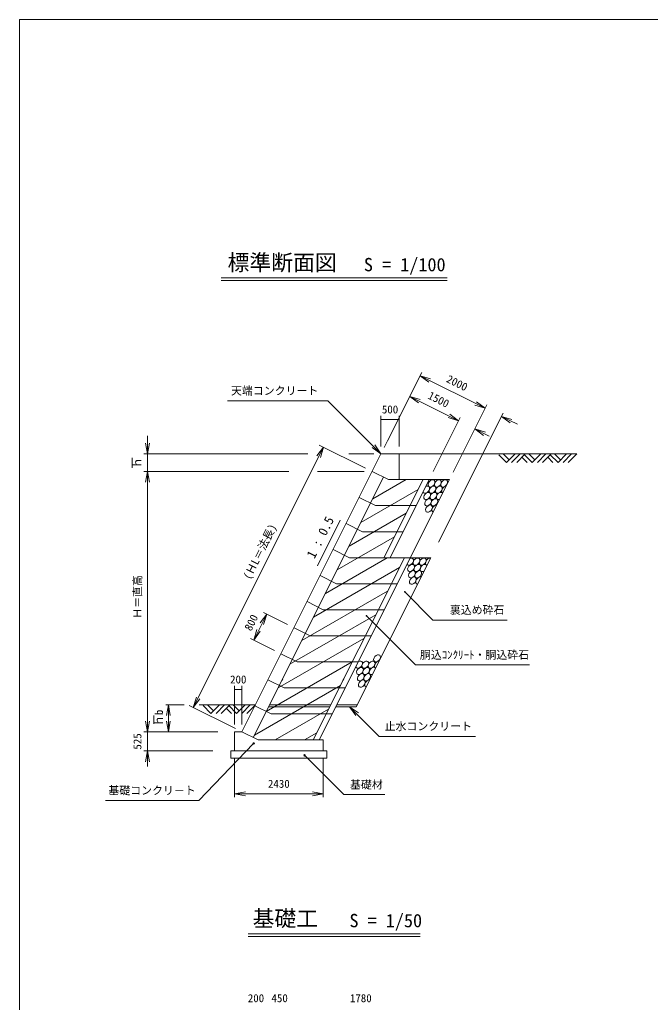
# Model space of a CAD drawing. Units: millimetres, scale not verified, with parts at other scales. Extents: x 28283 to 108283, y 14143 to 69143.
# Drawn here: x 28283 to 45605, y 42139 to 69143 of the extents above; entities that cross this region are included whole.
import ezdxf
from ezdxf.enums import TextEntityAlignment as Align

# ---------------------------------------------------------------- set-up
doc = ezdxf.new("R2010")
doc.units = ezdxf.units.MM
doc.layers.add('0_2', color=4, linetype='Continuous', lineweight=18)
doc.styles.add('ＭＳ ゴシック-5.0-0.0', font='')
doc.styles.get('ＭＳ ゴシック-5.0-0.0').set_extended_font_data('ＭＳ ゴシック-5.0-0.0')

msp = doc.modelspace()

# ---------------------------------------------------------------- linework, layer by layer
at = {"layer": '0_2', "color": 3}
for p, q in [((28282.828, 69142.857), (108282.828, 69142.857)), ((28282.828, 14142.857), (28282.828, 69142.857))]:
    msp.add_line(p, q, dxfattribs=at)
at = {"layer": '0_2'}
for p, q in [((33815.522, 62047.153), (40023.573, 62047.153)), ((33815.522, 61977.153), (40023.573, 61977.153)), ((38385.956, 57569.429), (39325.659, 59448.836)), ((39280.938, 59359.394), (39521.892, 59180.673)), ((39280.938, 59359.394), (39568.487, 59273.863)), ((39280.938, 59359.394), (41069.792, 58464.967)), ((36747.223, 58669.544), (33987.356, 58669.544)), ((38206.416, 57210.351), (36747.223, 58669.544)), ((38997.038, 58791.593), (39237.992, 58612.872)), ((38997.038, 58791.593), (39284.587, 58706.062)), ((38997.038, 58791.593), (40338.678, 58120.773)), ((41069.792, 58464.967), (40828.838, 58643.687)), ((41561.727, 58330.802), (39789.309, 54785.966)), ((40193.69, 56712.761), (41114.514, 58554.409)), ((41069.792, 58464.967), (40782.243, 58550.498)), ((38206.416, 57410.351), (38206.416, 58256.172)), ((38206.416, 58156.172), (38706.416, 58156.172)), ((38706.416, 57410.351), (38706.416, 58256.172)), ((40383.4, 58210.215), (39642.297, 56728.01)), ((40338.678, 58120.773), (40051.129, 58206.304)), ((40338.678, 58120.773), (40097.724, 58299.493)), ((41517.006, 58241.36), (41953.341, 58023.192)), ((41517.006, 58241.36), (41804.555, 58155.829)), ((41517.006, 58241.36), (41757.96, 58062.639)), ((38296.513, 57390.543), (38598.103, 57993.725)), ((40785.892, 57897.166), (41177.701, 57701.261)), ((40785.892, 57897.166), (41073.441, 57811.635)), ((40785.892, 57897.166), (41026.846, 57718.445)), ((31792.847, 57210.351), (31792.847, 57707.251)), ((31792.847, 57210.351), (31740.752, 57505.793)), ((31792.847, 57210.351), (31844.941, 57505.793)), ((33050.014, 50241.057), (36627.723, 57396.475)), ((36627.723, 57396.475), (36449.002, 57155.52)), ((37786.242, 56817.215), (36512.948, 57453.862)), ((36627.723, 57396.475), (36542.192, 57108.926)), ((38206.416, 57210.351), (37960.671, 57382.424)), ((38206.416, 57210.351), (38034.344, 57456.096)), ((36198.018, 57210.351), (31692.847, 57210.351)), ((31790.681, 57210.351), (31790.681, 56727.773)), ((38009.862, 57210.351), (37325.525, 57210.351)), ((41654.99, 56976.772), (41442.858, 57188.904)), ((41725.701, 57047.483), (41562.833, 57210.351)), ((41888.569, 57210.351), (41654.99, 56976.772)), ((42029.99, 57210.351), (41796.411, 56976.772)), ((42171.411, 57210.351), (41937.833, 56976.772)), ((42220.676, 56976.772), (42079.254, 57118.193)), ((42362.097, 56976.772), (42149.965, 57188.904)), ((42432.808, 57047.483), (42269.94, 57210.351)), ((42595.676, 57210.351), (42362.097, 56976.772)), ((42737.097, 57210.351), (42503.518, 56976.772)), ((42878.518, 57210.351), (42644.94, 56976.772)), ((42927.782, 56976.772), (42786.361, 57118.193)), ((43069.204, 56976.772), (42857.072, 57188.904)), ((43139.914, 57047.483), (42977.046, 57210.351)), ((43302.782, 57210.351), (43069.204, 56976.772)), ((43444.204, 57210.351), (43210.625, 56976.772)), ((43585.625, 57210.351), (43352.046, 56976.772)), ((35672.142, 56727.773), (31692.847, 56727.773)), ((31792.847, 56727.773), (31740.752, 56432.33)), ((31792.847, 56727.773), (31792.847, 49572.355)), ((31792.847, 56727.773), (31844.941, 56432.33)), ((37748.084, 56727.773), (36465.183, 56727.773)), ((34700.468, 49415.83), (38278.177, 56571.248)), ((38896.924, 56504.166), (37979.919, 55974.733)), ((39362.67, 56504.166), (38289.357, 54357.54)), ((39227.02, 56232.867), (37655.258, 55325.409)), ((37607.357, 56012.231), (38054.57, 55788.624)), ((38054.57, 55788.624), (39172.604, 55788.624)), ((37085.497, 55386.09), (36460.309, 54135.714)), ((38902.358, 55583.543), (37330.596, 54676.085)), ((37249.586, 55296.689), (37696.799, 55073.082)), ((38577.697, 54934.219), (37005.934, 54026.761)), ((37696.799, 55073.082), (38814.833, 55073.082)), ((36891.815, 54581.147), (37339.028, 54357.54)), ((38848.374, 54357.54), (36343.978, 49348.748)), ((38378.86, 54357.54), (36681.272, 53377.437)), ((37339.028, 54357.54), (38457.062, 54357.54)), ((38714.254, 54089.3), (36356.61, 52728.114)), ((36534.044, 53865.606), (36981.257, 53641.999)), ((36981.257, 53641.999), (38658.308, 53641.999)), ((38389.592, 53439.976), (36031.948, 52078.79)), ((38858.787, 53420.791), (39633.854, 52645.723)), ((36176.273, 53150.064), (36623.487, 52926.457)), ((35068.685, 52809.431), (34710.914, 52093.889)), ((35068.685, 52809.431), (34889.964, 52568.476)), ((34979.242, 52854.152), (35639.617, 52523.965)), ((35068.685, 52809.431), (34983.154, 52521.882)), ((38064.93, 52790.652), (35707.286, 51429.466)), ((38300.538, 52926.457), (36623.487, 52926.457)), ((37817.593, 52749.526), (39155.18, 51411.939)), ((35818.502, 52434.522), (36265.716, 52210.915)), ((39633.854, 52645.723), (41671.523, 52645.723)), ((34621.471, 52138.61), (35281.846, 51808.423)), ((34710.914, 52093.889), (34796.445, 52381.438)), ((34710.914, 52093.889), (34889.635, 52334.843)), ((37740.268, 52141.328), (35382.624, 50780.142)), ((36265.716, 52210.915), (37942.767, 52210.915)), ((35460.731, 51718.98), (35907.945, 51495.373)), ((37415.606, 51492.005), (35057.962, 50130.818)), ((35907.945, 51495.373), (37584.996, 51495.373)), ((39155.18, 51411.939), (42286.44, 51411.939)), ((34187.419, 49772.355), (34187.419, 50839.827)), ((34387.419, 49772.355), (34387.419, 50839.827)), ((37090.944, 50842.681), (34733.3, 49481.494)), ((35102.96, 51003.439), (35550.174, 50779.832)), ((35550.174, 50779.832), (37227.225, 50779.832)), ((33050.014, 50241.057), (33135.545, 50528.606)), ((34187.419, 50735.523), (34387.419, 50735.523)), ((32368.711, 50314.355), (32316.617, 50018.913)), ((32368.711, 49572.355), (32368.711, 50314.355)), ((32368.711, 50314.355), (32420.806, 50018.913)), ((34208.533, 49661.798), (32935.239, 50298.445)), ((33050.014, 50241.057), (33228.735, 50482.012)), ((33534.89, 50080.776), (33322.758, 50292.908)), ((33605.601, 50151.487), (33442.733, 50314.355)), ((33768.469, 50314.355), (33534.89, 50080.776)), ((33909.89, 50314.355), (33676.312, 50080.776)), ((34051.312, 50314.355), (33817.733, 50080.776)), ((34241.997, 50080.776), (34029.865, 50292.908)), ((34312.708, 50151.487), (34149.84, 50314.355)), ((34475.576, 50314.355), (34241.997, 50080.776)), ((34616.997, 50314.355), (34383.419, 50080.776)), ((34758.419, 50314.355), (34524.84, 50080.776)), ((34745.189, 50287.897), (35192.403, 50064.29)), ((37344.801, 50264.355), (38160.058, 49449.098)), ((37344.801, 50264.355), (37516.874, 50018.609)), ((37344.801, 50264.355), (37590.546, 50092.282)), ((34100.576, 50080.776), (33959.155, 50222.198)), ((35192.403, 50064.29), (36869.454, 50064.29)), ((36766.282, 50193.357), (35303.377, 49348.748)), ((31792.847, 49572.355), (31740.752, 49867.797)), ((31792.847, 49572.355), (31844.941, 49867.797)), ((32368.711, 49572.355), (32316.617, 49867.797)), ((32368.711, 49572.355), (32420.806, 49867.797)), ((33729.497, 49572.355), (31692.847, 49572.355)), ((31792.847, 49572.355), (31792.847, 49047.355)), ((36441.62, 49544.033), (36103.377, 49348.748)), ((38160.058, 49449.098), (40807.446, 49449.098)), ((34709.721, 49252.941), (33206.434, 47684.931)), ((31692.847, 49047.355), (33587.419, 49047.355)), ((31792.847, 49047.355), (31740.752, 48751.913)), ((31792.847, 49047.355), (31792.847, 48620.23)), ((31792.847, 49047.355), (31844.941, 48751.913)), ((37189.383, 47846.659), (36108.73, 48927.312)), ((34187.419, 47780.994), (34187.419, 48847.355)), ((36617.419, 47780.994), (36617.419, 48847.355)), ((34187.419, 47868.314), (34482.861, 47920.408)), ((34187.419, 47868.314), (34482.861, 47816.219)), ((34187.419, 47868.314), (36617.419, 47868.314)), ((36617.419, 47868.314), (36321.976, 47920.408)), ((36617.419, 47868.314), (36321.976, 47816.219)), ((37189.383, 47846.659), (38317.242, 47846.659)), ((33206.434, 47684.931), (30643.483, 47684.931)), ((34556.784, 44022.035), (39282.311, 44022.035)), ((34556.784, 43952.035), (39282.311, 43952.035))]:
    msp.add_line(p, q, dxfattribs=at)
at = {"layer": '0_2', "color": 2}
for p, q in [((31373.529, 57104.724), (31373.529, 56826.275)), ((38206.416, 57210.351), (34387.419, 49572.355)), ((38206.416, 57210.351), (43585.625, 57210.351)), ((38706.416, 57210.351), (38706.416, 56504.166)), ((37965.127, 56727.773), (38412.341, 56504.166)), ((40089.392, 56504.166), (36511.683, 49348.748)), ((38412.341, 56504.166), (40089.392, 56504.166)), ((39530.375, 56504.166), (38457.062, 54357.54)), ((39575.096, 54357.54), (37528.504, 50264.355)), ((38457.062, 54357.54), (39575.096, 54357.54)), ((35507.501, 51029.897), (35482.501, 50979.897)), ((37184.552, 51029.897), (37159.552, 50979.897)), ((32804.949, 50314.355), (32294.508, 50314.355)), ((34758.419, 50314.355), (33214.74, 50314.355)), ((36801.782, 50264.355), (35124.731, 50264.355)), ((36826.782, 50314.355), (35149.731, 50314.355)), ((37528.504, 50264.355), (36969.487, 50264.355)), ((37553.504, 50314.355), (36994.487, 50314.355)), ((31965.249, 49794.451), (31965.249, 50020.723)), ((34187.419, 49572.355), (34387.419, 49572.355)), ((34187.419, 49047.355), (34187.419, 49572.355)), ((34387.419, 49572.355), (34834.632, 49348.748)), ((34834.632, 49348.748), (36617.419, 49348.748)), ((36617.419, 49047.355), (36617.419, 49348.748)), ((34087.419, 49047.355), (36717.419, 49047.355)), ((34087.419, 48847.355), (34087.419, 49047.355)), ((36717.419, 48847.355), (36717.419, 49047.355)), ((34087.419, 48847.355), (36717.419, 48847.355))]:
    msp.add_line(p, q, dxfattribs=at)
for centre, radius in [((38858.787, 53420.791), 10), ((37807.525, 52758.692), 10), ((34709.721, 49252.941), 20), ((36108.73, 48927.312), 20)]:
    msp.add_circle(centre, radius, dxfattribs=at)
at = {"layer": '0_2'}
for centre in [(39596.603, 56399.369), (39769.939, 56399.369), (39943.275, 56399.369), (39474.356, 56053.349), (39622.147, 56226.359), (39647.692, 56053.349), (39795.483, 56226.359), (39499.901, 55880.339), (39673.237, 55880.339), (39525.446, 55707.329), (39180.254, 54248.273), (39353.59, 54248.273), (39032.463, 54075.263), (39058.008, 53902.253), (39205.799, 54075.263), (39231.344, 53902.253), (39083.552, 53729.243), (38098.296, 51591.377), (37629.377, 51245.357), (37777.169, 51418.367), (37802.713, 51245.357), (37950.505, 51418.367), (37654.922, 51072.347), (37828.258, 51072.347), (37680.467, 50899.337)]:
    msp.add_ellipse(centre, major_axis=(-73.055, -87.064), ratio=0.670189, dxfattribs=at)
for centre, start_param, end_param in [((39448.811, 56226.359), 5.915256522, 10.477497146), ((39968.819, 56226.359), 3.693991493, 6.415576868), ((39821.028, 56053.349), 2.986195624, 7.135943463), ((39698.782, 55707.329), 3.572903967, 6.536664394), ((39006.918, 54248.273), 5.915256522, 10.477497146), ((39526.926, 54248.273), 3.693991493, 6.415576868), ((39379.135, 54075.263), 2.986195624, 7.135943463), ((39256.889, 53729.243), 3.572903967, 6.536664394), ((37603.833, 51418.367), 5.915256522, 10.477497146), ((37976.049, 51245.357), 2.986195624, 7.135943463), ((38123.841, 51418.367), 3.693991493, 6.415576868), ((37853.803, 50899.337), 3.572903967, 6.536664394)]:
    msp.add_ellipse(centre, major_axis=(-73.055, -87.064), ratio=0.670189, start_param=start_param, end_param=end_param, dxfattribs=at)

# ---------------------------------------------------------------- texts
at = {"layer": '0_2', "color": 7, "style": 'ＭＳ ゴシック-5.0-0.0'}
for s, height, p in [('標準断面図', 439.9, (33992.14, 62117.972)), ('S = 1/100', 366.6, (37737.315, 62117.972)), ('天端コンクリート', 219.9, (34087.328, 58769.656)), ('500', 219.9, (38231.463, 58256.347)), ('裏込め砕石', 219.9, (40099.121, 52746.238)), ('胴込ｺﾝｸﾘｰﾄ・胴込砕石', 219.9, (39275.401, 51512.288)), ('200', 219.9, (34062.409, 50835.534)), ('止水コンクリート', 219.9, (38307.488, 49549.402)), ('基礎コンクリ－ト', 219.9, (30719.568, 47785.523)), ('2430', 219.9, (35102.409, 47968.327)), ('基礎材', 219.9, (37356.45, 47946.945)), ('基礎工', 439.9, (34680.424, 44092.948)), ('S = 1/50', 366.6, (37341.287, 44092.831)), ('200', 219.9, (34549.041, 42077.72)), ('450', 219.9, (35199.072, 42077.72)), ('1780', 219.9, (37353.9, 42077.63))]:
    msp.add_text(s, height=height, dxfattribs=at).set_placement(p, align=Align.BOTTOM_LEFT)
for s, height, rotation, p in [('2000', 219.9, 333.435, (39951.749, 59135.8)), ('1500', 219.9, 333.435, (39444.241, 58679.8)), ('ｈ', 219.9, 90, (31690.681, 56816.761)), ('1 : 0.5', 256.6, 63.435, (36449.408, 54278.71)), ('(ＨL＝法長)', 219.9, 63.435, (34671.555, 53708.163)), ('Ｈ＝直高', 219.9, 90, (31693.079, 52679.515)), ('800', 219.9, 63.435, (34699.719, 52295.464)), ('ｈb', 219.9, 90, (32282.419, 49732.113)), ('525', 219.9, 90, (31692.836, 49084.866))]:
    msp.add_text(s, height=height, rotation=rotation, dxfattribs=at).set_placement(p, align=Align.BOTTOM_LEFT)

doc.saveas('drawing.dxf')
